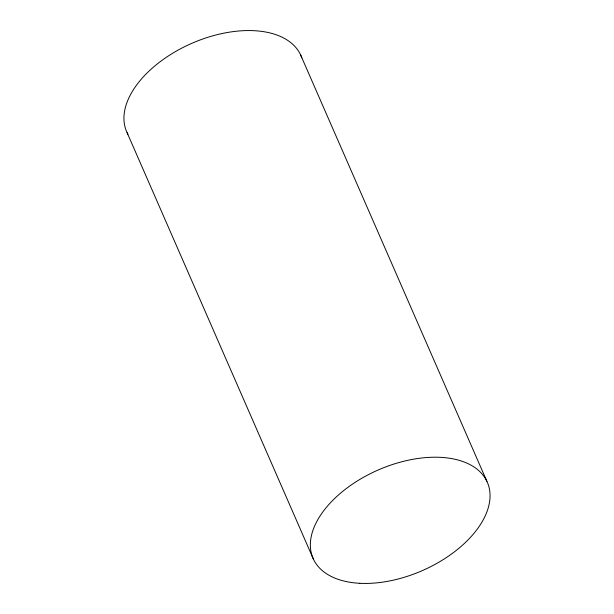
<?xml version="1.0" encoding="UTF-8"?>
<svg xmlns="http://www.w3.org/2000/svg" width="614" height="614" viewBox="0 0 614 614"><rect width="100%" height="100%" fill="white"/><g stroke="black" fill="none" stroke-linecap="round" stroke-linejoin="round"><path stroke-width="0.92" d="M300.492 54.654L486.887 481.299M127.113 132.701L313.508 559.346M127.919 134.274A95.078 54.945 -23.6 0 1 191.537 43.448A95.078 54.945 -23.6 0 1 301.835 57.923M359.781 583.3A95.078 54.945 -23.6 0 0 489.911 492.466A95.078 54.945 -23.6 0 0 350.901 485.206A95.078 54.945 -23.6 0 0 359.781 583.3"/></g></svg>
